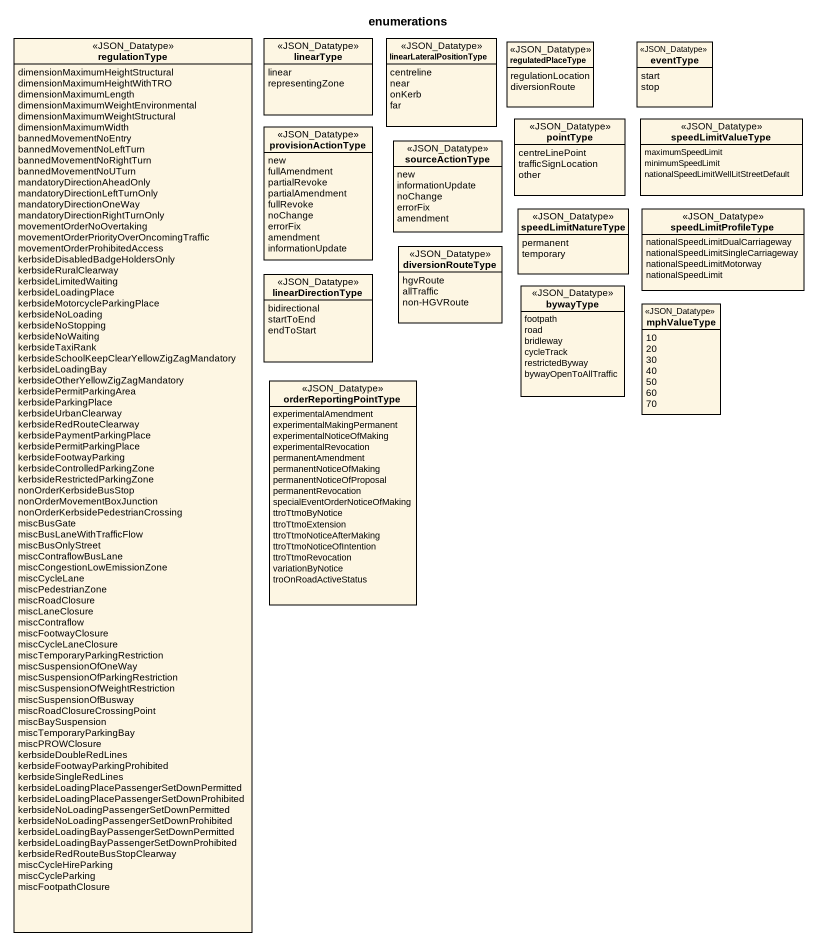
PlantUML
@startuml
title enumerations
hide circle
hide empty members
enum regulationType <<JSON_Datatype>> {
  dimensionMaximumHeightStructural
  dimensionMaximumHeightWithTRO
  dimensionMaximumLength
  dimensionMaximumWeightEnvironmental
  dimensionMaximumWeightStructural
  dimensionMaximumWidth
  bannedMovementNoEntry
  bannedMovementNoLeftTurn
  bannedMovementNoRightTurn
  bannedMovementNoUTurn
  mandatoryDirectionAheadOnly
  mandatoryDirectionLeftTurnOnly
  mandatoryDirectionOneWay
  mandatoryDirectionRightTurnOnly
  movementOrderNoOvertaking
  movementOrderPriorityOverOncomingTraffic
  movementOrderProhibitedAccess
  kerbsideDisabledBadgeHoldersOnly
  kerbsideRuralClearway
  kerbsideLimitedWaiting
  kerbsideLoadingPlace
  kerbsideMotorcycleParkingPlace
  kerbsideNoLoading
  kerbsideNoStopping
  kerbsideNoWaiting
  kerbsideTaxiRank
  kerbsideSchoolKeepClearYellowZigZagMandatory
  kerbsideLoadingBay
  kerbsideOtherYellowZigZagMandatory
  kerbsidePermitParkingArea
  kerbsideParkingPlace
  kerbsideUrbanClearway
  kerbsideRedRouteClearway
  kerbsidePaymentParkingPlace
  kerbsidePermitParkingPlace
  kerbsideFootwayParking
  kerbsideControlledParkingZone
  kerbsideRestrictedParkingZone
  nonOrderKerbsideBusStop
  nonOrderMovementBoxJunction
  nonOrderKerbsidePedestrianCrossing
  miscBusGate
  miscBusLaneWithTrafficFlow
  miscBusOnlyStreet
  miscContraflowBusLane
  miscCongestionLowEmissionZone
  miscCycleLane
  miscPedestrianZone
  miscRoadClosure
  miscLaneClosure
  miscContraflow
  miscFootwayClosure
  miscCycleLaneClosure
  miscTemporaryParkingRestriction
  miscSuspensionOfOneWay
  miscSuspensionOfParkingRestriction
  miscSuspensionOfWeightRestriction
  miscSuspensionOfBusway
  miscRoadClosureCrossingPoint
  miscBaySuspension
  miscTemporaryParkingBay
  miscPROWClosure
  kerbsideDoubleRedLines
  kerbsideFootwayParkingProhibited
  kerbsideSingleRedLines
  kerbsideLoadingPlacePassengerSetDownPermitted
  kerbsideLoadingPlacePassengerSetDownProhibited
  kerbsideNoLoadingPassengerSetDownPermitted
  kerbsideNoLoadingPassengerSetDownProhibited
  kerbsideLoadingBayPassengerSetDownPermitted
  kerbsideLoadingBayPassengerSetDownProhibited
  kerbsideRedRouteBusStopClearway
  miscCycleHireParking
  miscCycleParking
  miscFootpathClosure
}
enum linearType <<JSON_Datatype>> {
  linear
  representingZone
}
enum linearLateralPositionType <<JSON_Datatype>> {
  centreline
  near
  onKerb
  far
}
enum regulatedPlaceType <<JSON_Datatype>> {
  regulationLocation
  diversionRoute
}
enum eventType <<JSON_Datatype>> {
  start
  stop
}
enum provisionActionType <<JSON_Datatype>> {
  new
  fullAmendment
  partialRevoke
  partialAmendment
  fullRevoke
  noChange
  errorFix
  amendment
  informationUpdate
}
enum sourceActionType <<JSON_Datatype>> {
  new
  informationUpdate
  noChange
  errorFix
  amendment
}
enum pointType <<JSON_Datatype>> {
  centreLinePoint
  trafficSignLocation
  other
}
enum speedLimitValueType <<JSON_Datatype>> {
  maximumSpeedLimit
  minimumSpeedLimit
  nationalSpeedLimitWellLitStreetDefault
}
enum speedLimitNatureType <<JSON_Datatype>> {
  permanent
  temporary
}
enum speedLimitProfileType <<JSON_Datatype>> {
  nationalSpeedLimitDualCarriageway
  nationalSpeedLimitSingleCarriageway
  nationalSpeedLimitMotorway
  nationalSpeedLimit
}
enum diversionRouteType <<JSON_Datatype>> {
  hgvRoute
  allTraffic
  non-HGVRoute
}
enum linearDirectionType <<JSON_Datatype>> {
  bidirectional
  startToEnd
  endToStart
}
enum bywayType <<JSON_Datatype>> {
  footpath
  road
  bridleway
  cycleTrack
  restrictedByway
  bywayOpenToAllTraffic
}
enum mphValueType <<JSON_Datatype>> {
  10
  20
  30
  40
  50
  60
  70
}
enum orderReportingPointType <<JSON_Datatype>> {
  experimentalAmendment
  experimentalMakingPermanent
  experimentalNoticeOfMaking
  experimentalRevocation
  permanentAmendment
  permanentNoticeOfMaking
  permanentNoticeOfProposal
  permanentRevocation
  specialEventOrderNoticeOfMaking
  ttroTtmoByNotice
  ttroTtmoExtension
  ttroTtmoNoticeAfterMaking
  ttroTtmoNoticeOfIntention
  ttroTtmoRevocation
  variationByNotice
  troOnRoadActiveStatus
}
@enduml
